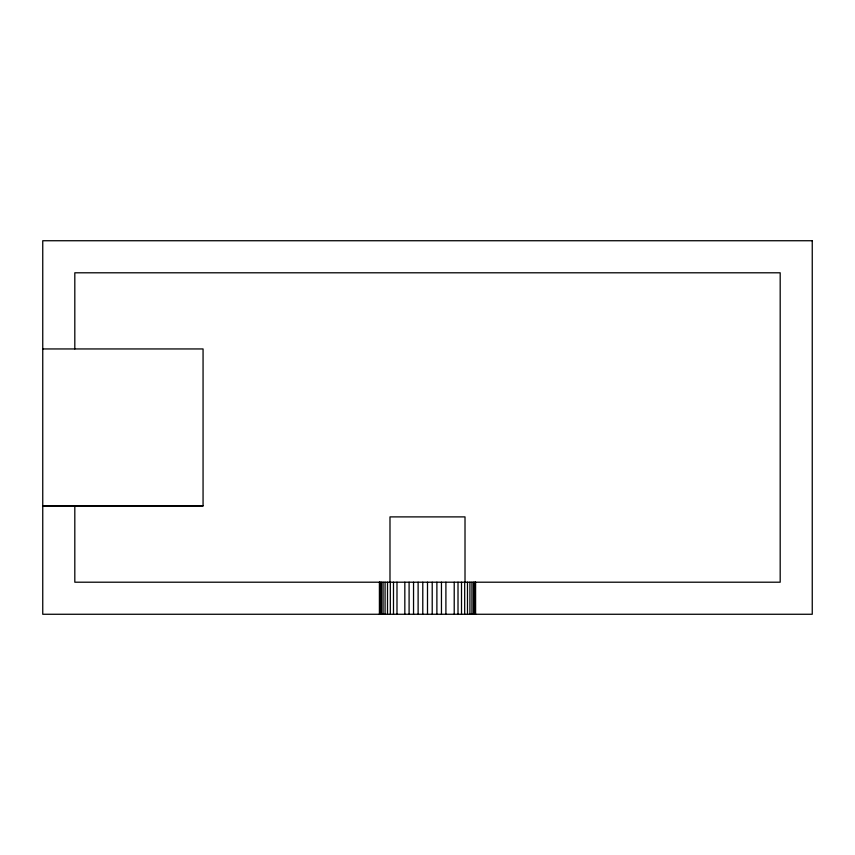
<?xml version="1.0" encoding="UTF-8"?>
<svg xmlns="http://www.w3.org/2000/svg" width="855" height="855" viewBox="0 0 855 855"><rect width="100%" height="100%" fill="white"/><g stroke="black" fill="none" stroke-linecap="round" stroke-linejoin="round"><path stroke-width="1.28" d="M42.75 348.947L203.063 348.947L203.063 506.053L42.75 506.053M42.75 505.647L203.063 505.647M475.594 582.202L475.594 614.264M475.359 582.202L475.359 614.264M474.675 582.202L474.675 614.264M473.52 582.202L473.52 614.264M471.928 582.202L471.928 614.264M469.919 582.202L469.919 614.264M467.493 582.202L467.493 614.264M465.013 582.202L465.013 516.89L389.987 516.89L389.987 582.202M464.682 582.202L464.682 614.264M461.508 582.202L461.508 614.264M458.013 582.202L458.013 614.264M454.219 582.202L454.219 614.264M445.904 582.202L445.904 614.264M441.458 582.202L441.458 614.264M436.884 582.202L436.884 614.264M432.213 582.202L432.213 614.264M427.5 582.202L427.5 614.264M422.787 582.202L422.787 614.264M418.116 582.202L418.116 614.264M413.542 582.202L413.542 614.264M409.096 582.202L409.096 614.264M404.832 582.202L404.832 614.264M396.987 582.202L396.987 614.264M393.492 582.202L393.492 614.264M390.318 582.202L390.318 614.264M387.507 582.202L387.507 614.264M385.081 582.202L385.081 614.264M383.072 582.202L383.072 614.264M381.48 582.202L381.48 614.264M380.325 582.202L380.325 614.264M379.641 582.202L379.641 614.264M379.406 582.202L379.406 614.264M74.812 348.947L74.812 272.798L780.188 272.798L780.188 582.202L74.812 582.202L74.812 506.053M812.25 240.736L42.75 240.736L42.75 614.264L812.25 614.264L812.25 240.736"/></g></svg>
